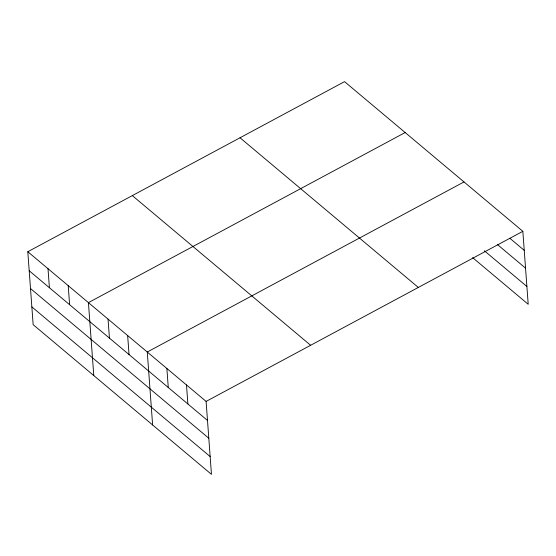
<?xml version="1.0" encoding="UTF-8"?>
<svg xmlns="http://www.w3.org/2000/svg" width="556" height="556" viewBox="0 0 556 556"><rect width="100%" height="100%" fill="white"/><g stroke="black" fill="none" stroke-linecap="round" stroke-linejoin="round"><path stroke-width="0.83" d="M27.8 251.729L206.102 401.411L211.461 474.358L33.158 324.676L27.8 251.729L344.539 81.642L522.842 231.324L528.2 304.271L472.628 257.623M405.164 132.536L88.425 302.624L93.783 375.564M464.003 181.93L147.264 352.017L152.622 424.958M206.102 401.411L522.842 231.324M509.859 238.281L524.238 250.353M497.432 244.55L525.545 268.145M484.401 250.805L526.893 286.479M240.018 137.77L418.32 287.452M132.321 195.601L310.63 345.283M29.197 270.758L207.499 420.44M30.504 288.55L208.806 438.232M31.852 306.884L210.154 456.559M186.489 384.947L187.886 403.976M166.876 368.482L168.273 387.511M127.651 335.553L129.048 354.582M108.038 319.088L109.435 338.117M68.214 285.659L69.611 304.688M48.011 268.694L49.408 287.723"/></g></svg>
